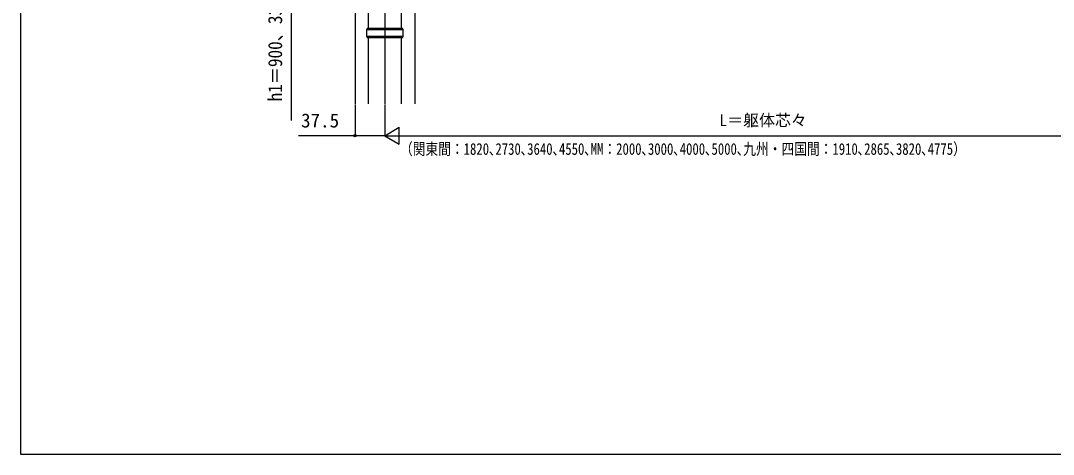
# Model space of a CAD drawing. Units: millimetres, scale not verified. Extents: x -1050 to 1050, y -1565 to 1556.
# Drawn here: x -1050 to 247, y -1565 to -1021 of the extents above; entities that cross this region are included whole.
import ezdxf
from ezdxf.enums import TextEntityAlignment as Align

# ---------------------------------------------------------------- set-up
doc = ezdxf.new("R2010")
doc.units = ezdxf.units.MM
doc.header["$LTSCALE"] = 8
for name, color, linetype in [('0-4_YKK_12', 2, 'Continuous'), ('0-5_YKK_13', 4, 'Continuous'), ('0-6_YKK_D', 6, 'Continuous'), ('0-7_YKK_ZWAK', 7, 'Continuous')]:
    doc.layers.add(name, color=color, linetype=linetype)
doc.styles.add('ＭＳ ゴシック', font='')
doc.styles.get('ＭＳ ゴシック').set_extended_font_data('MS Gothic')

msp = doc.modelspace()

# ---------------------------------------------------------------- linework, layer by layer
at = {"layer": '0-4_YKK_12'}
for p, q in [((-592.5, -234), (-592.5, -1125)), ((-630, -253), (-630, -1125)), ((-555, -958.087), (-555, -1125))]:
    msp.add_line(p, q, dxfattribs=at)
at = {"layer": '0-5_YKK_13'}
for p, q in [((-613.5, -969.432), (-613.5, -1030)), ((-571.5, -1030), (-571.5, -969.432)), ((-614.5, -1030), (-615.5, -1032)), ((-615.5, -1032), (-615.5, -1040)), ((-569.5, -1032), (-615.5, -1032)), ((-614.5, -1030), (-570.5, -1030)), ((-569.5, -1032), (-570.5, -1030)), ((-569.5, -1040), (-569.5, -1032)), ((-615.5, -1040), (-614.5, -1042)), ((-615.5, -1040), (-569.5, -1040)), ((-570.5, -1042), (-614.5, -1042)), ((-613.5, -1042), (-613.5, -1125)), ((-571.5, -1125), (-571.5, -1042)), ((-570.5, -1042), (-569.5, -1040))]:
    msp.add_line(p, q, dxfattribs=at)
at = {"layer": '0-6_YKK_D'}
for p, q in [((-710, -831), (-710, -1125)), ((-710, -1125), (-710, -1146)), ((-630, -1126), (-630, -1166)), ((-592.5, -1126), (-592.5, -1166)), ((-592.5, -1126), (-592.5, -1166)), ((-592.5, -1165), (-574.313, -1154.5)), ((-574.313, -1175.5), (-574.313, -1154.5)), ((-592.5, -1165), (-574.313, -1175.5)), ((-592.5, -1165), (-556.127, -1165)), ((-571.5, -1165), (386.5, -1165))]:
    msp.add_line(p, q, dxfattribs=at)
msp.add_lwpolyline([(-592.5, -1165), (-630, -1165), (-701.009, -1165)], dxfattribs=at)
msp.add_circle((-630, -1165), 1.275, dxfattribs=at)
at = {"layer": '0-7_YKK_ZWAK'}
msp.add_line((-1050, 1495), (-1050, -1565), dxfattribs=at)
msp.add_lwpolyline([(-1050, -1565), (1050, -1565), (1050, 1495)], dxfattribs=at)

# ---------------------------------------------------------------- texts
at = {"layer": '0-6_YKK_D', "style": 'ＭＳ ゴシック', "width": 0.9}
msp.add_text('h1＝900、3370、3970', height=17.6, rotation=90, dxfattribs=at).set_placement((-716.273, -1122.04), align=Align.BOTTOM_LEFT)
at = {"layer": '0-6_YKK_D', "style": 'ＭＳ ゴシック'}
for s, height, p in [('37.5', 17.6, (-697.782, -1160)), ('L＝躯体芯々', 14.66, (-172.386, -1157.386))]:
    msp.add_text(s, height=height, dxfattribs=at).set_placement(p, align=Align.BOTTOM_LEFT)
at = {"layer": '0-6_YKK_D', "style": 'ＭＳ ゴシック', "width": 0.8}
msp.add_text('（関東間：1820､2730､3640､4550､MM：2000､3000､4000､5000､九州・四国間：1910､2865､3820､4775）', height=14.66, dxfattribs=at).set_placement((-573.5, -1193.409), align=Align.BOTTOM_LEFT)

doc.saveas('drawing.dxf')
